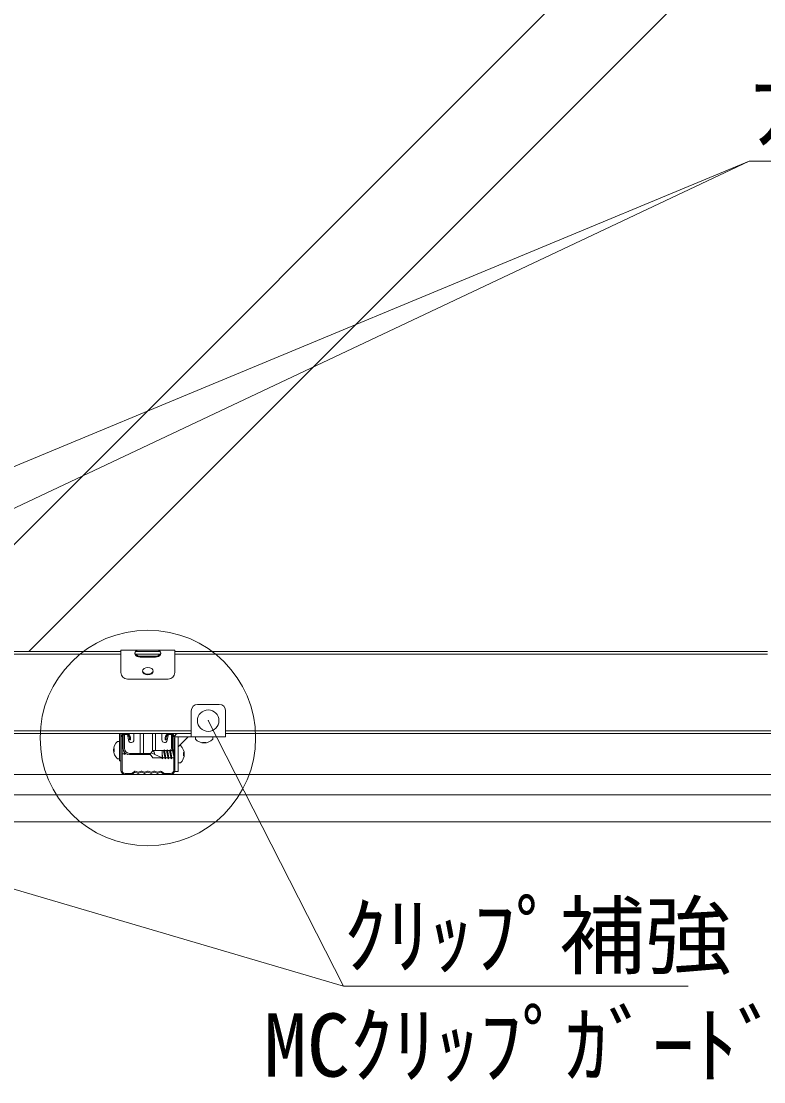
# Model space of a CAD drawing. Units: millimetres, scale not verified. Extents: x -1948 to 1948, y -1375 to 1375.
# Drawn here: x 1283.2 to 1455.5, y 550.2 to 796.2 of the extents above; entities that cross this region are included whole.
import ezdxf
from ezdxf.enums import TextEntityAlignment as Align

# ---------------------------------------------------------------- set-up
doc = ezdxf.new("R2010")
doc.units = ezdxf.units.MM
doc.header["$LTSCALE"] = 10
doc.header["$PDMODE"] = 32
doc.header["$PDSIZE"] = 5
for name, color, linetype, lineweight in [('1-4_野縁受け', 7, 'Continuous', 18), ('1-5_クリップ', 4, 'Continuous', 18), ('1-6_野縁', 6, 'Continuous', 18), ('1-7_石膏ボード', 5, 'Continuous', 18), ('1-8_文字', 4, 'Continuous', 18), ('1-9_ﾌﾞﾚｰｽ下部受け材', 7, 'Continuous', 18), ('1-B_ﾌﾞﾚｰｽ材', 7, 'Continuous', 18), ('1-C_ねじ', 4, 'Continuous', 18), ('1-D_MCｸﾘｯﾌﾟｶﾞｰﾄﾞ', 7, 'Continuous', 18)]:
    doc.layers.add(name, color=color, linetype=linetype, lineweight=lineweight)
doc.styles.add('ＭＳ ゴシック', font='')
doc.styles.get('ＭＳ ゴシック').set_extended_font_data('MS Gothic')

msp = doc.modelspace()

# ---------------------------------------------------------------- linework, layer by layer
at = {"layer": '1-4_野縁受け', "color": 4}
for p, q in [((1306.34, 649.97), (1245.24, 649.97)), ((1315.45, 649.97), (1309.74, 649.97)), ((1456.34, 649.97), (1318.84, 649.97)), ((1306.34, 649.37), (1245.24, 649.37)), ((1315.46, 649.37), (1309.73, 649.37)), ((1456.34, 649.37), (1318.84, 649.37)), ((1243.84, 631.57), (1322.64, 631.57)), ((1243.84, 630.97), (1322.64, 630.97)), ((1330.64, 631.57), (1459.34, 631.57)), ((1330.64, 630.97), (1459.34, 630.97))]:
    msp.add_line(p, q, dxfattribs=at)
at = {"layer": '1-5_クリップ'}
for p, q in [((1308.09, 650.27), (1306.34, 650.27)), ((1306.34, 645.09), (1306.34, 650.27)), ((1318.84, 650.27), (1306.34, 650.27)), ((1318.84, 650.27), (1317.09, 650.27)), ((1318.84, 645.09), (1318.84, 650.27)), ((1314.34, 648.89), (1310.84, 648.89)), ((1314.34, 648.68), (1310.84, 648.68)), ((1307.84, 643.59), (1317.34, 643.59)), ((1306.04, 630.97), (1306.04, 624.62)), ((1306.34, 630.97), (1306.34, 624.62)), ((1306.84, 627.57), (1306.84, 630.87)), ((1307.14, 627.57), (1307.14, 630.87)), ((1309.34, 630.97), (1309.34, 629.62)), ((1310.84, 626.37), (1310.84, 630.97)), ((1311.54, 626.37), (1311.54, 630.97)), ((1313.64, 630.97), (1313.64, 626.88)), ((1314.34, 630.97), (1314.34, 627.02)), ((1315.84, 630.97), (1315.84, 629.62)), ((1318.04, 627.57), (1318.04, 630.87)), ((1318.34, 627.57), (1318.34, 630.87)), ((1309.34, 629.62), (1309.34, 629.49)), ((1315.84, 629.62), (1315.84, 629.49)), ((1308.34, 626.37), (1313.28, 626.37)), ((1308.34, 626.07), (1313.21, 626.07)), ((1306.34, 624.62), (1306.04, 624.62))]:
    msp.add_line(p, q, dxfattribs=at)
for points in [[(1308.1, 629.39), (1307.84, 630.87), (1306.84, 630.87)], [(1317.08, 629.39), (1317.35, 630.87), (1318.34, 630.87)]]:
    msp.add_lwpolyline(points, dxfattribs=at)
for centre, radius, start, end in [((1307.84, 645.09), 1.5, 180, 270), ((1317.34, 645.09), 1.5, 270, 0), ((1308.34, 627.57), 1.5, 180, 270), ((1308.34, 627.57), 1.2, 180, 270), ((1308.72, 629.49), 0.625, 190, 0), ((1316.47, 629.49), 0.625, 180, 350), ((1316.84, 627.57), 1.2, 332.7204, 0), ((1316.84, 627.57), 1.5, 338.4898, 0)]:
    msp.add_arc(centre, radius, start, end, dxfattribs=at)
for centre, start_param, end_param in [((1310.84, 649.56), 2.19223, 4.712389), ((1310.84, 649.76), 3.257997, 4.712389), ((1314.34, 649.56), 4.712389, 7.232548), ((1314.34, 649.76), 4.712389, 6.166781), ((1312.59, 645.63), 3.257997, 6.166781)]:
    msp.add_ellipse(centre, major_axis=(1.25, 0), ratio=0.7, start_param=start_param, end_param=end_param, dxfattribs=at)
msp.add_ellipse((1312.59, 645.43), major_axis=(1.25, 0), ratio=0.7, dxfattribs=at)
at = {"layer": '1-6_野縁'}
for p, q in [((1306.34, 622.47), (1306.34, 629.97)), ((1306.59, 622.47), (1306.59, 629.97)), ((1307.59, 630.97), (1307.34, 630.97)), ((1307.59, 630.72), (1307.34, 630.72)), ((1308.34, 629.97), (1308.34, 629.47)), ((1308.59, 629.97), (1308.59, 629.47)), ((1316.59, 629.97), (1316.59, 629.47)), ((1316.84, 629.97), (1316.84, 629.47)), ((1317.84, 630.97), (1317.59, 630.97)), ((1317.84, 630.72), (1317.59, 630.72)), ((1318.59, 622.47), (1318.59, 629.97)), ((1318.84, 622.47), (1318.84, 629.97)), ((1308.34, 629.47), (1308.59, 629.47)), ((1316.59, 629.47), (1316.84, 629.47)), ((1307.34, 621.72), (1308.77, 621.72)), ((1308.77, 621.47), (1307.34, 621.47)), ((1309.46, 622.18), (1308.77, 621.72)), ((1308.91, 621.51), (1309.59, 621.97)), ((1310.27, 621.75), (1309.59, 621.97)), ((1309.67, 622.21), (1310.34, 621.98)), ((1311.02, 622.21), (1310.34, 621.98)), ((1310.42, 621.75), (1311.09, 621.97)), ((1311.77, 621.75), (1311.09, 621.97)), ((1311.17, 622.21), (1311.84, 621.98)), ((1312.52, 622.21), (1311.84, 621.98)), ((1311.92, 621.75), (1312.59, 621.97)), ((1313.27, 621.75), (1312.59, 621.97)), ((1312.67, 622.21), (1313.34, 621.98)), ((1314.02, 622.21), (1313.34, 621.98)), ((1313.42, 621.75), (1314.09, 621.97)), ((1314.77, 621.75), (1314.09, 621.97)), ((1314.17, 622.21), (1314.84, 621.98)), ((1315.52, 622.21), (1314.84, 621.98)), ((1314.92, 621.75), (1315.59, 621.97)), ((1316.28, 621.51), (1315.59, 621.97)), ((1315.73, 622.18), (1316.42, 621.72)), ((1316.42, 621.72), (1317.84, 621.72)), ((1316.42, 621.72), (1317.84, 621.72)), ((1316.42, 621.47), (1317.84, 621.47))]:
    msp.add_line(p, q, dxfattribs=at)
for centre, radius, start, end in [((1307.34, 629.97), 1, 90, 180), ((1307.34, 629.97), 0.75, 90, 180), ((1307.59, 629.97), 1, 0, 90), ((1307.59, 629.97), 0.75, 0, 90), ((1317.59, 629.97), 1, 90, 180), ((1317.59, 629.97), 0.75, 90, 180), ((1317.84, 629.97), 1, 0, 90), ((1317.84, 629.97), 0.75, 0, 90), ((1307.34, 622.47), 1, 180, 270), ((1307.34, 622.47), 0.75, 180, 270), ((1317.84, 622.47), 1, 270, 0), ((1317.84, 622.47), 0.75, 270, 0), ((1308.77, 621.72), 0.25, 270, 303.6901), ((1309.59, 621.97), 0.25, 71.565, 123.6901), ((1310.34, 621.98), 0.25, 251.5651, 288.435), ((1311.09, 621.97), 0.25, 71.565, 108.435), ((1311.84, 621.98), 0.25, 251.5651, 288.435), ((1312.59, 621.97), 0.25, 71.565, 108.435), ((1313.34, 621.98), 0.25, 251.5651, 288.435), ((1314.09, 621.97), 0.25, 71.565, 108.435), ((1314.84, 621.98), 0.25, 251.5651, 288.435), ((1315.59, 621.97), 0.25, 56.3099, 108.435), ((1316.42, 621.72), 0.25, 236.3099, 270)]:
    msp.add_arc(centre, radius, start, end, dxfattribs=at)
at = {"layer": '1-7_石膏ボード', "color": 3}
for p, q in [((750.09, 621.47), (1725.09, 621.47)), ((750.09, 616.72), (1725.09, 616.72)), ((750.09, 610.47), (1725.09, 610.47))]:
    msp.add_line(p, q, dxfattribs=at)
at = {"layer": '1-8_文字'}
for p, q in [((1223.94, 668.97), (1452.12, 763.69)), ((1358, 572.36), (1148.55, 633.91)), ((1358, 572.36), (1326.59, 633.96))]:
    msp.add_line(p, q, dxfattribs=at)
msp.add_lwpolyline([(1602.12, 763.69), (1452.12, 763.69), (1251.24, 668.97)], dxfattribs=at)
at = {"layer": '1-8_文字', "color": 2}
msp.add_circle((1312.59, 629.94), 25, dxfattribs=at)
at = {"layer": '1-8_文字'}
msp.add_point((1326.59, 633.96), dxfattribs=at)
at = {"layer": '1-9_ﾌﾞﾚｰｽ下部受け材', "color": 4}
msp.add_line((1358, 572.36), (1438, 572.36), dxfattribs=at)
at = {"layer": '1-B_ﾌﾞﾚｰｽ材', "color": 5}
for p, q in [((1641.32, 1034.61), (1256.68, 649.97)), ((1655.46, 1020.47), (1284.96, 649.97))]:
    msp.add_line(p, q, dxfattribs=at)
at = {"layer": '1-C_ねじ'}
for p, q in [((1327.64, 630.17), (1323.64, 630.17)), ((1323.64, 629.67), (1323.64, 630.17)), ((1327.64, 629.67), (1327.64, 630.17)), ((1304.67, 627.49), (1304.79, 627.49)), ((1304.79, 626.74), (1304.79, 627.49)), ((1305.54, 629.12), (1306.04, 629.12)), ((1306.04, 625.12), (1306.04, 629.12)), ((1306.59, 627.97), (1306.82, 627.97)), ((1306.82, 627.97), (1306.84, 627.83)), ((1319.64, 627.91), (1319.64, 624.17)), ((1320.14, 628.17), (1319.91, 628.17)), ((1326.02, 628.92), (1325.27, 628.92)), ((1325.27, 628.8), (1325.27, 628.92)), ((1326.02, 628.8), (1326.02, 628.92)), ((1304.67, 626.74), (1304.79, 626.74)), ((1305.54, 625.12), (1306.04, 625.12)), ((1306.64, 626.27), (1307.13, 626.27)), ((1307.02, 626.86), (1307.17, 626.07)), ((1307.12, 626.71), (1307.17, 626.07)), ((1307.34, 626.27), (1307.17, 626.07)), ((1307.3, 626.49), (1307.34, 626.27)), ((1307.34, 626.27), (1307.6, 626.27)), ((1307.85, 626.15), (1307.87, 626.07)), ((1307.86, 626.15), (1307.87, 626.07)), ((1307.92, 626.13), (1307.87, 626.07)), ((1313.14, 626.17), (1313.74, 627.02)), ((1313.14, 626.17), (1313.74, 625.32)), ((1315.89, 625.32), (1313.37, 626.5)), ((1316.24, 627.02), (1313.74, 627.02)), ((1315.89, 625.32), (1313.74, 625.32)), ((1315.89, 627.02), (1315.89, 625.12)), ((1316.07, 625.32), (1315.89, 626.27)), ((1315.89, 625.12), (1315.89, 625.95)), ((1316.56, 625.32), (1316.07, 625.32)), ((1316.59, 625.12), (1316.42, 627.22)), ((1316.94, 627.02), (1316.46, 627.02)), ((1316.77, 625.32), (1316.59, 625.12)), ((1317.26, 625.32), (1316.77, 625.32)), ((1317.29, 625.12), (1317.12, 627.22)), ((1317.64, 627.02), (1317.16, 627.02)), ((1317.96, 625.32), (1317.47, 625.32)), ((1317.99, 625.12), (1317.82, 627.22)), ((1318.34, 627.02), (1317.86, 627.02)), ((1318.59, 625.32), (1318.17, 625.32)), ((1318.34, 627.02), (1318.52, 627.22)), ((1318.59, 625.66), (1318.34, 627.02)), ((1318.59, 626.81), (1318.52, 627.22)), ((1318.59, 626.32), (1318.52, 627.22)), ((1318.59, 627.02), (1318.56, 627.02)), ((1320.89, 626.54), (1320.89, 625.79)), ((1321.02, 626.54), (1320.89, 626.54)), ((1321.02, 625.79), (1320.89, 625.79)), ((1320.14, 624.17), (1319.64, 624.17))]:
    msp.add_line(p, q, dxfattribs=at)
for points in [[(1306.59, 626.54), (1306.64, 626.27), (1306.59, 626.21)], [(1316.07, 625.32), (1315.89, 625.12), (1316.07, 625.32)], [(1316.59, 625.12), (1316.24, 627.02), (1316.42, 627.22)], [(1316.59, 625.12), (1316.77, 625.32), (1316.42, 627.22)], [(1317.29, 625.12), (1316.94, 627.02), (1317.12, 627.22)], [(1317.29, 625.12), (1317.47, 625.32), (1317.12, 627.22)], [(1317.99, 625.12), (1317.64, 627.02), (1317.82, 627.22)], [(1317.99, 625.12), (1318.17, 625.32), (1317.82, 627.22)]]:
    msp.add_lwpolyline(points, dxfattribs=at)
for centre, radius, start, end in [((1307.32, 627.12), 2.67, 131.5445, 228.4555), ((1318.37, 626.17), 2.67, 311.5445, 48.4555), ((1325.64, 631.44), 2.67, 221.5445, 318.4555), ((1313.14, 626.17), 1.04, 357.1862, 55)]:
    msp.add_arc(centre, radius, start, end, dxfattribs=at)
at = {"layer": '1-D_MCｸﾘｯﾌﾟｶﾞｰﾄﾞ', "color": 1}
for p, q in [((1329.14, 637.72), (1324.14, 637.72)), ((1322.64, 636.22), (1322.64, 630.17)), ((1330.64, 636.22), (1330.64, 630.17)), ((1319.64, 630.97), (1322.64, 630.97)), ((1321.91, 630.17), (1319.64, 627.91)), ((1330.64, 630.17), (1319.64, 630.17)), ((1319.64, 630.17), (1319.64, 622.17))]:
    msp.add_line(p, q, dxfattribs=at)
msp.add_lwpolyline([(1319.64, 630.17), (1318.84, 630.17), (1318.84, 622.17), (1319.64, 622.17)], dxfattribs=at)
for centre, radius, start, end in [((1324.14, 636.22), 1.5, 90, 180), ((1329.14, 636.22), 1.5, 0, 90), ((1319.64, 630.17), 0.8, 90, 180)]:
    msp.add_arc(centre, radius, start, end, dxfattribs=at)

# ---------------------------------------------------------------- texts
at = {"layer": '1-8_文字', "style": 'ＭＳ ゴシック'}
for s, p in [('ﾌﾞﾚｰｽ下部受け材', (1452.12, 763.69)), ('ｸﾘｯﾌﾟ補強', (1358, 572.36)), ('MCｸﾘｯﾌﾟｶﾞｰﾄﾞ', (1339.5, 546.99))]:
    msp.add_text(s, height=14.66, dxfattribs=at).set_placement(p, align=Align.BOTTOM_LEFT)

doc.saveas('drawing.dxf')
